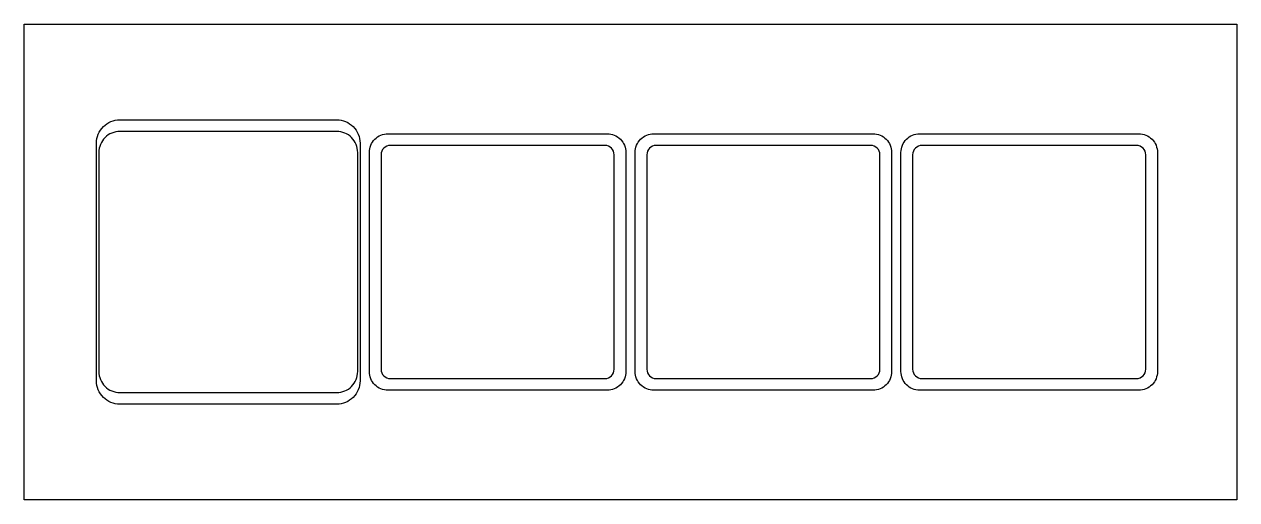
# Model space of a CAD drawing. Extents: x 0 to 260, y 0 to 102.
import ezdxf

# ---------------------------------------------------------------- set-up
doc = ezdxf.new("R2010")
doc.units = 0
doc.header["$MEASUREMENT"] = 0
doc.layers.add('maskPlate', color=7, linetype='CONTINUOUS')

msp = doc.modelspace()

# ---------------------------------------------------------------- linework, layer by layer
at = {"layer": 'maskPlate'}
msp.add_lwpolyline([(260, 0), (0, 0), (0, 102), (260, 102)], close=True, dxfattribs=at)
msp.add_lwpolyline([(260, 0), (0, 0), (0, 102), (260, 102)], close=True, dxfattribs=at)
for points in [[(20.5, 81.5), (67, 81.5, -0.414214), (72, 76.5), (72, 25.5, -0.414214), (67, 20.5), (20.5, 20.5, -0.414214), (15.5, 25.5), (15.5, 76.5, -0.414214)], [(16, 74.5), (16, 27.5, 0.414214), (20.5, 23), (67, 23, 0.414214), (71.5, 27.5), (71.5, 74.5, 0.414214), (67, 79), (20.5, 79, 0.414214)], [(129, 27.5, -0.414214), (125, 23.5), (78, 23.5, -0.414214), (74, 27.5), (74, 74.5, -0.414214), (78, 78.5), (125, 78.5, -0.414214), (129, 74.5)], [(135, 23.5, -0.414214), (131, 27.5), (131, 74.5, -0.414214), (135, 78.5), (182, 78.5, -0.414214), (186, 74.5), (186, 27.5, -0.414214), (182, 23.5)], [(243, 27.5, -0.414214), (239, 23.5), (192, 23.5, -0.414214), (188, 27.5), (188, 74.5, -0.414214), (192, 78.5), (239, 78.5, -0.414214), (243, 74.5)], [(78.5, 26), (124.5, 26, 0.414214), (126.5, 28), (126.5, 74, 0.414214), (124.5, 76), (78.5, 76, 0.414214), (76.5, 74), (76.5, 28, 0.414214)], [(135.5, 26), (181.5, 26, 0.414214), (183.5, 28), (183.5, 74, 0.414214), (181.5, 76), (135.5, 76, 0.414214), (133.5, 74), (133.5, 28, 0.414214)], [(240.5, 28), (240.5, 74, 0.414214), (238.5, 76), (192.5, 76, 0.414214), (190.5, 74), (190.5, 28, 0.414214), (192.5, 26), (238.5, 26, 0.414214)]]:
    msp.add_lwpolyline(points, format="xyb", close=True, dxfattribs=at)

doc.saveas('drawing.dxf')
